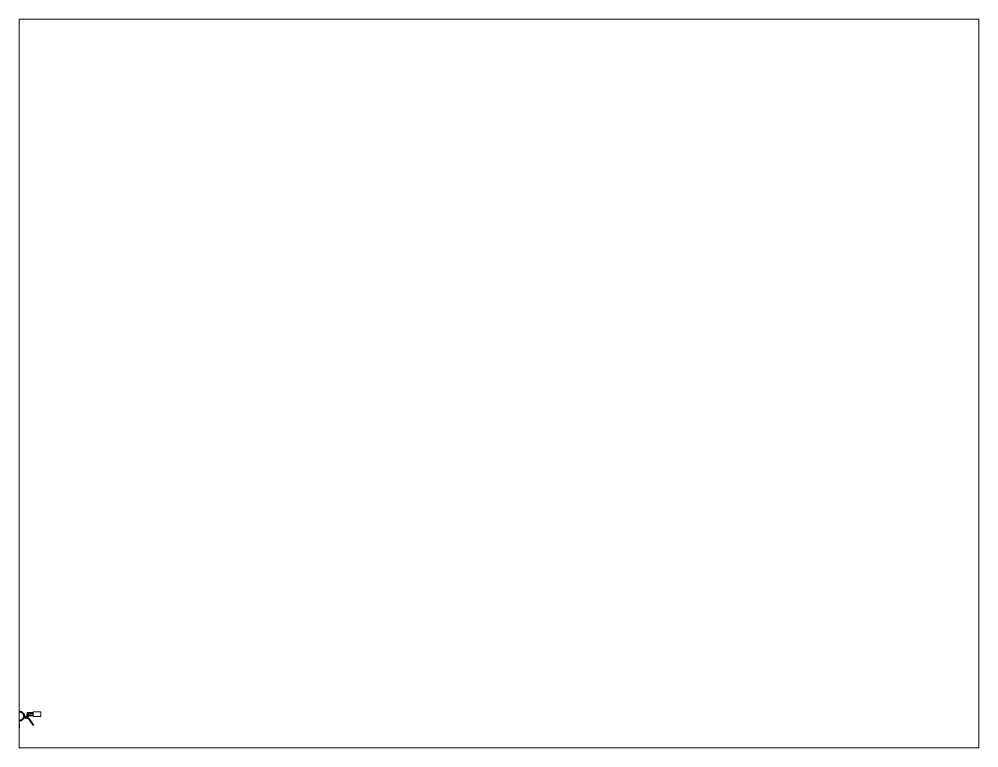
# Paper-space layout 'Layout1' of a CAD drawing. Header units: metres. Extents: x 26 to 231, y 20 to 176.
# The model-space entities are those that its viewports show. They can reach past a viewport. Long polylines and large blocks are cut down to what shows.
import ezdxf

# ---------------------------------------------------------------- set-up
doc = ezdxf.new("R2010")
doc.units = ezdxf.units.M
doc.header["$LTSCALE"] = 20
doc.linetypes.add('ACAD_ISO02W100', pattern=[15, 12, -3])
doc.linetypes.add('HIDDEN', pattern=[9.525, 6.35, -3.175])
doc.layers.add('CIRCULOS', color=7, linetype='Continuous', lineweight=30, true_color=0x3b960d)
doc.layers.add('LINEAS', color=202, linetype='ACAD_ISO02W100', lineweight=40)
doc.layers.add('RECTANGULOS', color=50, linetype='HIDDEN', lineweight=13)

msp = doc.modelspace()

# ---------------------------------------------------------------- linework, layer by layer
at = {"layer": 'CIRCULOS'}
msp.add_lwpolyline([(-2.57, -2.15), (-4.51, -2.15), (-4.51, -4), (-2.57, -4)], close=True, dxfattribs=at)
at = {"layer": 'LINEAS'}
for p, q in [((0.73, 0.82), (-0.71, 0.82)), ((-0.71, 0.82), (0.68, 0.36)), ((0, 1), (1, 1)), ((1, 0), (0, 1)), ((0.51, 1.65), (1.68, 0.95)), ((1.13, 1.09), (0.6, 1.37)), ((0.68, 0.36), (1.13, 1.09)), ((1, 1), (1, 0)), ((1.61, 0.16), (3.67, -2.82))]:
    msp.add_line(p, q, dxfattribs=at)
msp.add_circle((-2.62, 1.19), 2.08, dxfattribs=at)
at = {"layer": 'RECTANGULOS'}
for points in [[(0.84, 2.75), (3.48, 2.75), (3.48, 1.79), (0.84, 1.79)], [(1.36, 2.38), (3.56, 2.38), (3.56, 1.26), (1.36, 1.26)], [(3.54, 3.01), (6.86, 3.01), (6.86, 1.05), (3.54, 1.05)]]:
    msp.add_lwpolyline(points, close=True, dxfattribs=at)

psp = doc.layouts.get("Layout1")

# ---------------------------------------------------------------- viewports
at = {"layer": '0'}
psp.add_viewport(center=(128.5, 97.5), size=(205.6, 156), view_center_point=(210, 148.5), view_height=322.7195, dxfattribs=at)

doc.saveas('drawing.dxf')
